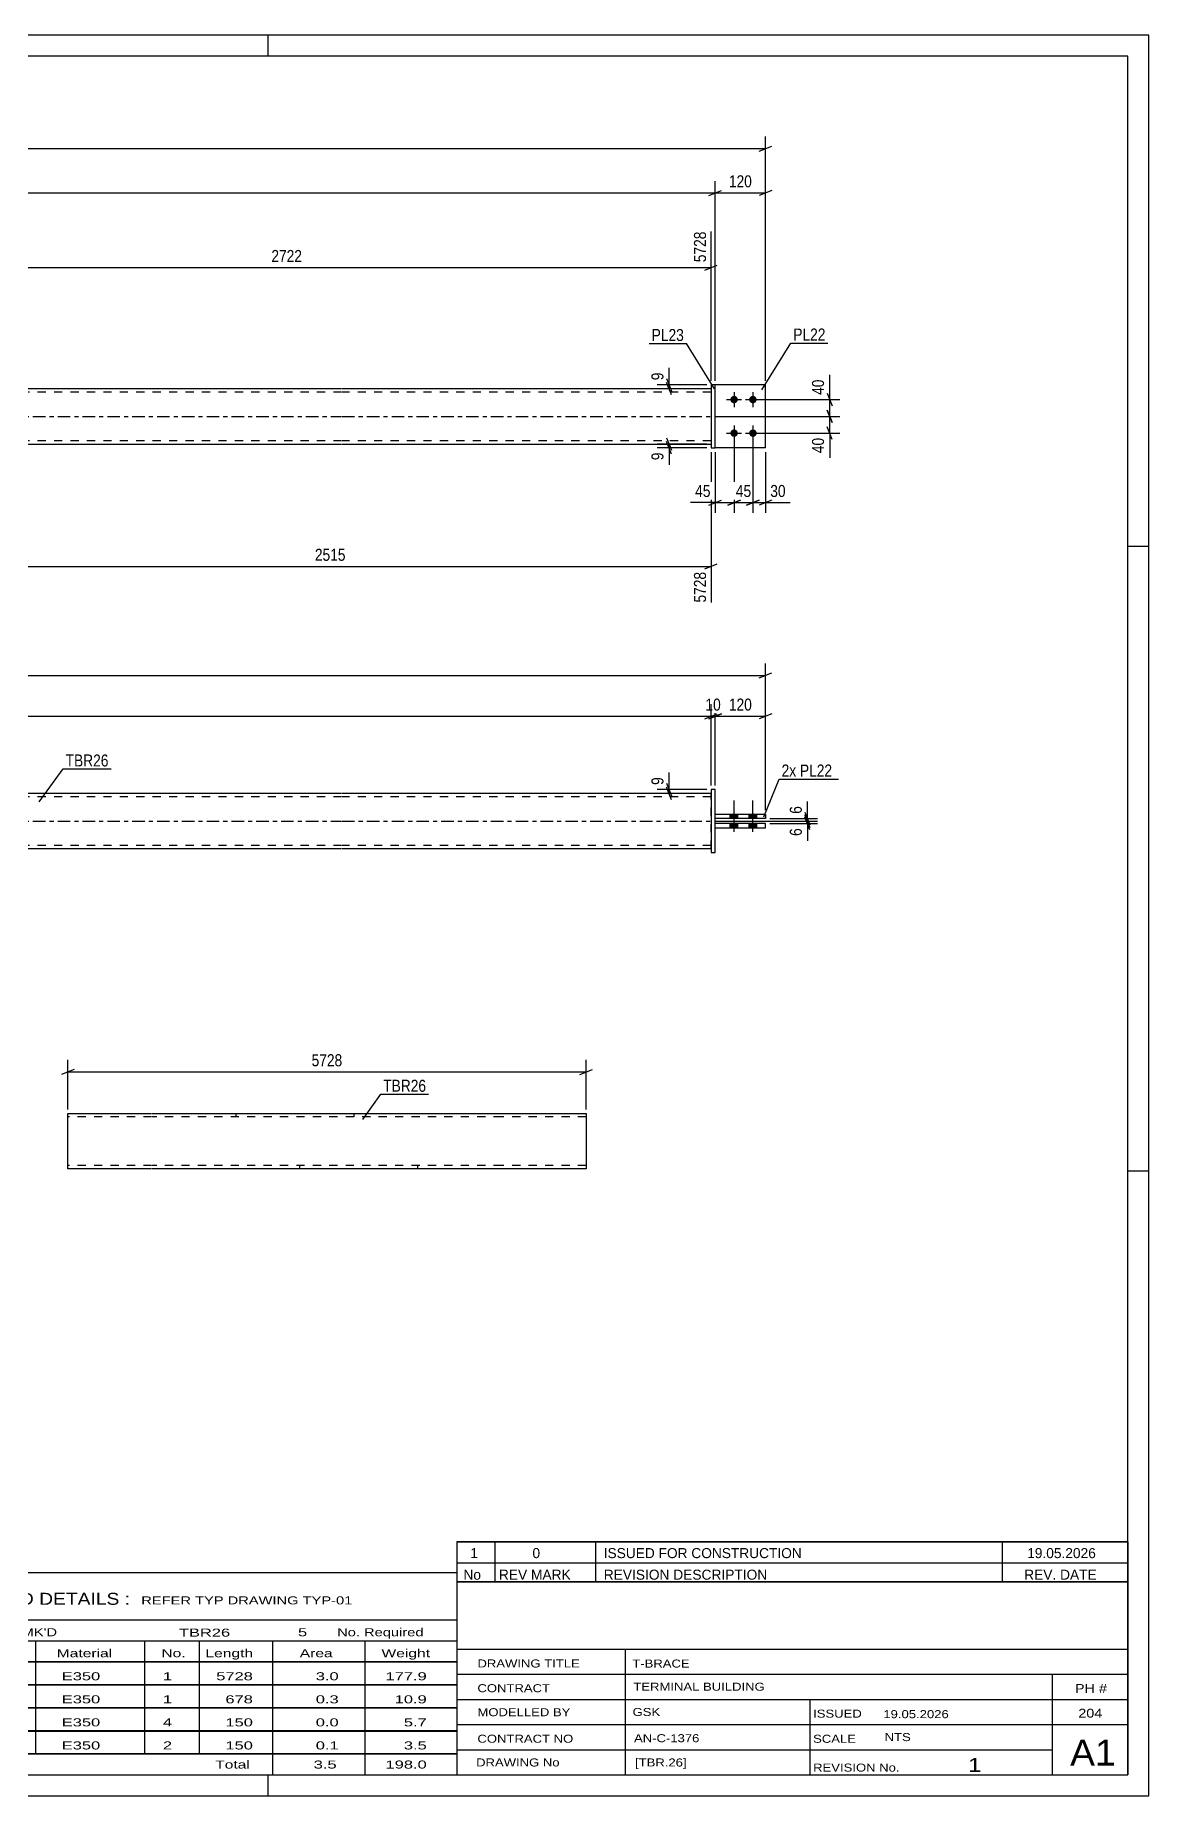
# Model space of a CAD drawing. Header units: millimetres. Extents: x 0 to 594, y 0 to 420.
# Drawn here: x 328.4 to 594, y 0 to 420 of the extents above; entities that cross this region are included whole.
import ezdxf

# ---------------------------------------------------------------- set-up
doc = ezdxf.new("R2010")
doc.units = ezdxf.units.MM
doc.linetypes.add('DXK_LINE_DOT2', pattern=[3.9198, 1.9599, -1.9599])
doc.linetypes.add('DXK_LINE_DOT3', pattern=[5.9187, 2.979, -0.9799, 0.9799, -0.9799])
doc.styles.add('Arial Narrow', font='ARIALN.TTF', dxfattribs={"height": 0.2})

# ---------------------------------------------------------------- blocks, each defined once
blk = doc.blocks.new('Unknown-489684978-5813')
at = {"color": 7, "linetype": 'Continuous'}
for p, q in [((429, 51.05), (429, 5)), ((429, 51.05), (589, 51.05)), ((589, 51), (589, 5)), ((429, 35), (589, 35)), ((469.14, 35), (469.14, 5)), ((429, 29), (589, 29)), ((571, 5.05), (571, 29.05)), ((429, 23), (589, 23)), ((513.14, 23), (513.14, 5)), ((429, 17), (589, 17)), ((429, 11), (571, 11)), ((429, 5), (589, 5))]:
    blk.add_line(p, q, dxfattribs=at)
at = {"color": 7, "style": 'Arial Narrow'}
for s, height, width, p in [('DRAWING TITLE', 1.9089, 1.425378, (433.88, 30.61)), ('T-BRACE', 1.909, 1.425378, (470.81, 30.59)), ('CONTRACT', 1.909, 1.425378, (433.88, 24.71)), ('TERMINAL BUILDING', 1.9089, 1.425378, (471.06, 25.07)), ('MODELLED BY', 1.9089, 1.425378, (433.88, 18.98)), ('GSK', 1.909, 1.425378, (470.88, 19.04)), ('ISSUED', 1.909, 1.425378, (513.94, 18.64)), ('19.05.2026', 1.909, 1.425378, (530.69, 18.52)), ('CONTRACT NO', 1.9089, 1.425378, (433.88, 12.66)), ('AN-C-1376', 1.909, 1.425378, (471.23, 12.78)), ('SCALE', 1.909, 1.425378, (513.94, 12.65)), ('A1', 6.204, 1.25, (575.24, 7.2)), ('DRAWING No', 1.909, 1.425378, (433.56, 7)), ('[TBR.26]', 1.909, 1.425378, (471.46, 6.99)), ('1', 3.34, 1.5, (550.91, 5.68)), ('REVISION No.', 1.9089, 1.425378, (513.94, 5.77))]:
    blk.add_text(s, height=height, dxfattribs=dict(at, width=width)).set_placement(p)
at = {"color": 7, "linetype": 'Continuous', "style": 'Arial Narrow'}
for s, height, width, p in [('PH #', 2.1, 1.42538, (576.4, 24.55)), ('204', 2.1, 1.42538, (577.19, 18.65)), ('NTS', 1.909, 1.425378, (531, 13.05))]:
    blk.add_text(s, height=height, dxfattribs=dict(at, width=width)).set_placement(p)
blk = doc.blocks.new('Unknown-489684978-1163')
at = {"color": 5, "linetype": 'Continuous'}
for p, q in [((594, 420), (0, 420)), ((384, 415), (384, 420)), ((594, 0), (594, 420)), ((589, 415), (5, 415)), ((589, 5), (589, 415)), ((594, 298), (589, 298)), ((594, 149), (589, 149)), ((5, 5), (589, 5)), ((384, 0), (384, 5)), ((0, 0), (594, 0))]:
    blk.add_line(p, q, dxfattribs=at)
blk = doc.blocks.new('Unknown-489684978-5814')
at = {"color": 7, "linetype": 'Continuous'}
for p, q in [((429, 60.55), (589, 60.55)), ((589, 60.55), (429, 60.55)), ((429, 60.55), (429, 55.55)), ((438, 60.55), (438, 55.55)), ((462, 60.55), (462, 55.55)), ((559, 60.55), (559, 55.55)), ((589, 60.55), (589, 55.55)), ((429, 55.55), (589, 55.55)), ((429, 55.55), (429, 51.05)), ((429, 55.55), (589, 55.55)), ((438, 55.55), (438, 51.05)), ((462, 55.55), (462, 51.05)), ((559, 55.55), (559, 51.05)), ((589, 55.55), (589, 51.05)), ((589, 51.05), (429, 51.05))]:
    blk.add_line(p, q, dxfattribs=at)
at = {"color": 7, "linetype": 'Continuous', "style": 'Arial Narrow'}
for s, height, width, p in [('1', 2.39, 1.196471, (432.16, 56.7)), ('0', 2.39, 1.196471, (447, 56.7)), ('ISSUED FOR CONSTRUCTION', 2.3861, 1.196471, (464, 56.7)), ('19.05.2026', 2.386, 1.196471, (565, 56.7)), ('No', 2.386, 1.2, (430.54, 51.55)), ('REV MARK', 2.386, 1.2, (439, 51.55)), ('REVISION DESCRIPTION', 2.3861, 1.2, (464, 51.55)), ('REV. DATE', 2.386, 1.2, (564.28, 51.55))]:
    blk.add_text(s, height=height, dxfattribs=dict(at, width=width)).set_placement(p)
blk = doc.blocks.new('Unknown-489684978-5815')
at = {"color": 7, "linetype": 'Continuous'}
for p, q in [((269, 53.25), (429, 53.25)), ((269, 42), (269, 53.25)), ((429, 53.25), (429, 42)), ((269, 42), (429, 42)), ((269, 42), (269, 37)), ((429, 42), (429, 37)), ((269, 37), (429, 37)), ((269, 37), (269, 32)), ((293, 37), (293, 32)), ((328.5, 37), (328.5, 32)), ((354.5, 37), (354.5, 32)), ((367.5, 37), (367.5, 32)), ((385, 37), (385, 32)), ((407, 37), (407, 32)), ((429, 37), (429, 32)), ((269, 32), (429, 32)), ((269, 31.95), (269, 26.55)), ((269, 31.95), (429, 31.95)), ((293, 32), (293, 26.5)), ((328.5, 32), (328.5, 26.5)), ((354.5, 32), (354.5, 26.5)), ((367.5, 32), (367.5, 26.5)), ((385, 32), (385, 26.5)), ((407, 32), (407, 26.5)), ((429, 31.95), (429, 26.55)), ((269, 26.55), (429, 26.55)), ((269, 26.45), (269, 21.05)), ((269, 26.45), (429, 26.45)), ((293, 26.5), (293, 21)), ((328.5, 26.5), (328.5, 21)), ((354.5, 26.5), (354.5, 21)), ((367.5, 26.5), (367.5, 21)), ((385, 26.5), (385, 21)), ((407, 26.5), (407, 21)), ((429, 26.45), (429, 21.05)), ((269, 21.05), (429, 21.05)), ((293, 21), (293, 15.5)), ((328.5, 21), (328.5, 15.5)), ((354.5, 21), (354.5, 15.5)), ((367.5, 21), (367.5, 15.5)), ((385, 21), (385, 15.5)), ((407, 21), (407, 15.5)), ((269, 20.95), (269, 15.55)), ((269, 20.95), (429, 20.95)), ((429, 20.95), (429, 15.55)), ((269, 15.55), (429, 15.55)), ((269, 15.45), (269, 10.05)), ((269, 15.45), (429, 15.45)), ((293, 15.5), (293, 10)), ((328.5, 15.5), (328.5, 10)), ((354.5, 15.5), (354.5, 10)), ((367.5, 15.5), (367.5, 10)), ((385, 15.5), (385, 10)), ((407, 15.5), (407, 10)), ((429, 15.45), (429, 10.05)), ((269, 10.05), (429, 10.05)), ((269, 10), (429, 10)), ((269, 10), (269, 5)), ((385, 10), (385, 5)), ((407, 10), (407, 5)), ((429, 10), (429, 5)), ((269, 5), (429, 5))]:
    blk.add_line(p, q, dxfattribs=at)
at = {"color": 7, "style": 'Arial Narrow'}
for s, height, width, p in [('GENERAL NOTES & WELD DETAILS :', 2.8633, 1.4, (270.15, 45.56)), ('REFER TYP DRAWING TYP-01', 1.9089, 1.6, (353.7, 45.66)), ("MATERIAL LIST FOR ASSEMBLY MK'D", 1.9089, 1.6, (270.15, 38.06)), ('TBR26', 1.909, 1.794707, (362.68, 37.97)), ('5', 1.91, 1.794707, (391.08, 38.06)), ('No. Required', 1.9089, 1.6, (400.41, 38.06)), ('Mark', 1.909, 1.7, (270.34, 33)), ('Profile', 1.909, 1.7, (303.41, 33)), ('Material', 1.909, 1.7, (333.54, 33.06)), ('No.', 1.909, 1.7, (358.5, 33.06)), ('Length', 1.909, 1.7, (369, 33.06)), ('Area', 1.909, 1.7, (391.5, 33.06)), ('Weight', 1.909, 1.7, (411, 33.06))]:
    blk.add_text(s, height=height, dxfattribs=dict(at, width=width)).set_placement(p)
at = {"color": 7, "linetype": 'Continuous', "style": 'Arial Narrow'}
for s, height, width, p in [('TBR26', 1.909, 1.794707, (270.5, 27.56)), ('SHS132*8', 1.909, 1.794707, (295, 27.56)), ('E350', 1.909, 1.794707, (334.74, 27.56)), ('1', 1.91, 1.794707, (358.86, 27.56)), ('5728', 1.909, 1.794707, (371.58, 27.56)), ('3.0', 1.909, 1.794707, (395.32, 27.56)), ('177.9', 1.909, 1.794707, (411.96, 27.56)), ('PL55', 1.909, 1.794707, (270.5, 22.06)), ('PL12*170', 1.909, 1.794707, (295, 22.06)), ('E350', 1.909, 1.794707, (334.74, 22.06)), ('1', 1.91, 1.794707, (358.86, 22.06)), ('678', 1.909, 1.794707, (373.77, 22.06)), ('0.3', 1.909, 1.794707, (395.32, 22.06)), ('10.9', 1.909, 1.794707, (414.14, 22.06)), ('PL22', 1.909, 1.794707, (270.5, 16.56)), ('PL10*120', 1.909, 1.794707, (295, 16.56)), ('E350', 1.909, 1.794707, (334.74, 16.56)), ('4', 1.91, 1.794707, (358.86, 16.56)), ('150', 1.909, 1.794707, (373.77, 16.56)), ('0.0', 1.909, 1.794707, (395.32, 16.56)), ('5.7', 1.909, 1.794707, (416.33, 16.56)), ('PL23', 1.909, 1.794707, (270.5, 11.06)), ('PL10*150', 1.909, 1.794707, (295, 11.06)), ('E350', 1.909, 1.794707, (334.74, 11.06)), ('2', 1.91, 1.794707, (358.86, 11.06)), ('150', 1.909, 1.794707, (373.77, 11.06)), ('0.1', 1.909, 1.794707, (395.32, 11.06)), ('3.5', 1.909, 1.794707, (416.33, 11.06)), ('Total', 1.909, 1.7, (371.33, 6.5)), ('3.5', 1.909, 1.794707, (394.83, 6.5)), ('198.0', 1.909, 1.794707, (411.96, 6.5))]:
    blk.add_text(s, height=height, dxfattribs=dict(at, width=width)).set_placement(p)
blk = doc.blocks.new('Part-489684978-1414 - 1386')
at = {"color": 2, "linetype": 'Continuous'}
for p, q in [((336.16, 151.15), (336.16, 162.75)), ((336.16, 162.75), (356.16, 162.75)), ((356.26, 162.75), (439.7, 162.75)), ((439.8, 162.75), (459.8, 162.75)), ((459.8, 162.75), (459.8, 149.55)), ((336.16, 149.55), (336.16, 151.15)), ((356.16, 149.55), (336.16, 149.55)), ((439.7, 149.55), (356.26, 149.55)), ((459.8, 149.55), (439.8, 149.55))]:
    blk.add_line(p, q, dxfattribs=at)
at = {"color": 7, "linetype": 'DXK_LINE_DOT2'}
for p, q in [((356.16, 161.95), (336.16, 161.95)), ((439.7, 161.95), (356.26, 161.95)), ((376.26, 162.75), (376.26, 161.95)), ((404.42, 162.75), (404.42, 161.95)), ((459.8, 161.95), (439.8, 161.95)), ((336.16, 149.67), (336.16, 151.15)), ((356.16, 150.35), (336.16, 150.35)), ((439.7, 150.35), (356.26, 150.35)), ((391.54, 149.55), (391.54, 150.35)), ((419.7, 149.55), (419.7, 150.35)), ((459.8, 150.35), (439.8, 150.35))]:
    blk.add_line(p, q, dxfattribs=at)
blk = doc.blocks.new('Part-489684978-1906 - 1883')
at = {"color": 2, "linetype": 'Continuous'}
for p, q in [((502.59, 234.13), (490.59, 234.13)), ((490.59, 233.13), (490.59, 234.13)), ((502.59, 233.13), (490.59, 233.13)), ((502.59, 234.13), (502.59, 233.13))]:
    blk.add_line(p, q, dxfattribs=at)
blk = doc.blocks.new('Part-489684978-1901 - 1883')
at = {"color": 2, "linetype": 'Continuous'}
for p, q in [((502.59, 231.93), (490.59, 231.93)), ((490.59, 230.93), (490.59, 231.93)), ((502.59, 230.93), (502.59, 231.93)), ((490.59, 230.93), (502.59, 230.93))]:
    blk.add_line(p, q, dxfattribs=at)
blk = doc.blocks.new('Part-489684978-1907 - 1883')
at = {"color": 2, "linetype": 'Continuous'}
for p, q in [((490.59, 240.03), (489.59, 240.03)), ((489.59, 240.03), (489.59, 225.03)), ((490.59, 225.03), (490.59, 240.03)), ((489.59, 225.03), (490.59, 225.03))]:
    blk.add_line(p, q, dxfattribs=at)
blk = doc.blocks.new('Part-489684978-1896 - 1883')
at = {"linetype": 'Continuous'}
blk.add_hatch(color=2, dxfattribs=at).paths.add_polyline_path([(104.05, 225.93), (103.25, 227.33), (104.85, 227.33)])
at = {"color": 2, "linetype": 'Continuous'}
for p, q in [((162.05, 239.13), (74.05, 239.13)), ((401.49, 239.13), (162.15, 239.13)), ((489.59, 239.13), (401.59, 239.13)), ((275.38, 231.83), (275.38, 233.23)), ((275.38, 233.23), (303.54, 233.23)), ((303.54, 231.83), (275.38, 231.83)), ((288.26, 233.23), (288.26, 233.13)), ((288.26, 231.93), (288.26, 231.83)), ((303.54, 233.23), (303.54, 233.13)), ((303.54, 231.93), (303.54, 231.83)), ((104.05, 225.93), (103.25, 227.33)), ((103.25, 227.33), (104.85, 227.33)), ((104.85, 227.33), (104.05, 225.93)), ((162.05, 225.93), (74.05, 225.93)), ((401.49, 225.93), (162.15, 225.93)), ((489.59, 225.93), (401.59, 225.93))]:
    blk.add_line(p, q, dxfattribs=at)
at = {"color": 7, "linetype": 'DXK_LINE_DOT2'}
for p, q in [((74.05, 225.93), (74.05, 239.13)), ((162.05, 238.33), (74.05, 238.33)), ((401.49, 238.33), (162.15, 238.33)), ((489.59, 238.33), (401.59, 238.33)), ((489.59, 225.93), (489.59, 239.13)), ((260.1, 233.23), (260.1, 231.83)), ((275.38, 233.23), (260.1, 233.23)), ((260.1, 231.83), (275.38, 231.83)), ((288.26, 233.13), (288.26, 231.93)), ((303.54, 233.13), (303.54, 231.93)), ((162.05, 226.73), (74.05, 226.73)), ((401.49, 226.73), (162.15, 226.73)), ((489.59, 226.73), (401.59, 226.73))]:
    blk.add_line(p, q, dxfattribs=at)
at = {"color": 7, "linetype": 'DXK_LINE_DOT3'}
for p, q in [((74.05, 232.53), (162.05, 232.53)), ((162.15, 232.53), (401.49, 232.53)), ((401.59, 232.53), (489.59, 232.53))]:
    blk.add_line(p, q, dxfattribs=at)
at = {"color": 2, "linetype": 'Continuous'}
blk.add_circle((104.05, 226.83), 1, dxfattribs=at)
blk = doc.blocks.new('Bolt-489684978-1924 - 1883')
at = {"linetype": 'Continuous'}
for points in [[(495.99, 234.13), (494.19, 234.13), (494.19, 233.13), (495.99, 233.13)], [(495.99, 234.13), (494.19, 234.13), (494.19, 233.13), (495.99, 233.13)], [(495.99, 231.93), (494.19, 231.93), (494.19, 230.93), (495.99, 230.93)], [(495.99, 231.93), (494.19, 231.93), (494.19, 230.93), (495.99, 230.93)], [(500.49, 234.13), (498.69, 234.13), (498.69, 233.13), (500.49, 233.13)], [(500.49, 234.13), (498.69, 234.13), (498.69, 233.13), (500.49, 233.13)], [(500.49, 231.93), (498.69, 231.93), (498.69, 230.93), (500.49, 230.93)], [(500.49, 231.93), (498.69, 231.93), (498.69, 230.93), (500.49, 230.93)]]:
    blk.add_hatch(color=1, dxfattribs=at).paths.add_polyline_path(points)
at = {"color": 1, "linetype": 'Continuous'}
for p, q in [((495.09, 229.93), (495.09, 237.43)), ((495.09, 229.93), (495.09, 237.43)), ((499.59, 229.93), (499.59, 237.43)), ((499.59, 229.93), (499.59, 237.43)), ((494.19, 233.13), (494.19, 234.13)), ((494.19, 233.13), (494.19, 234.13)), ((494.19, 230.93), (494.19, 231.93)), ((494.19, 230.93), (494.19, 231.93)), ((495.99, 233.13), (495.99, 234.13)), ((495.99, 233.13), (495.99, 234.13)), ((495.99, 230.93), (495.99, 231.93)), ((495.99, 230.93), (495.99, 231.93)), ((498.69, 233.13), (498.69, 234.13)), ((498.69, 233.13), (498.69, 234.13)), ((498.69, 230.93), (498.69, 231.93)), ((498.69, 230.93), (498.69, 231.93)), ((500.49, 233.13), (500.49, 234.13)), ((500.49, 233.13), (500.49, 234.13)), ((500.49, 230.93), (500.49, 231.93)), ((500.49, 230.93), (500.49, 231.93))]:
    blk.add_line(p, q, dxfattribs=at)
blk = doc.blocks.new('Bolt-489684978-2130 - 2114')
at = {"linetype": 'Continuous'}
for points in [[(495.09, 333.97, -1), (495.09, 332.17, -1)], [(499.59, 333.97, -1), (499.59, 332.17, -1)], [(495.09, 325.97, -1), (495.09, 324.17, -1)], [(499.59, 325.97, -1), (499.59, 324.17, -1)]]:
    blk.add_hatch(color=1, dxfattribs=at).paths.add_polyline_path(points)
at = {"color": 1, "linetype": 'Continuous'}
for p, q in [((493.29, 333.07), (496.89, 333.07)), ((495.09, 334.87), (495.09, 331.27)), ((497.79, 333.07), (501.39, 333.07)), ((499.59, 334.87), (499.59, 331.27)), ((493.29, 325.07), (496.89, 325.07)), ((495.09, 326.87), (495.09, 323.27)), ((497.79, 325.07), (501.39, 325.07)), ((499.59, 326.87), (499.59, 323.27))]:
    blk.add_line(p, q, dxfattribs=at)
blk = doc.blocks.new('Part-489684978-2151 - 2114')
at = {"color": 2, "linetype": 'Continuous'}
for p, q in [((490.59, 336.57), (489.59, 336.57)), ((489.59, 336.57), (489.59, 321.57)), ((490.59, 321.57), (490.59, 336.57)), ((489.59, 321.57), (490.59, 321.57))]:
    blk.add_line(p, q, dxfattribs=at)
blk = doc.blocks.new('Part-489684978-2156 - 2114')
at = {"color": 2, "linetype": 'Continuous'}
for p, q in [((502.59, 336.57), (490.59, 336.57)), ((502.59, 321.57), (502.59, 336.57)), ((502.59, 321.57), (490.59, 321.57))]:
    blk.add_line(p, q, dxfattribs=at)
at = {"color": 7, "linetype": 'DXK_LINE_DOT2'}
blk.add_line((490.59, 321.57), (490.59, 336.57), dxfattribs=at)
blk = doc.blocks.new('Part-489684978-2157 - 2114')
at = {"color": 7, "linetype": 'DXK_LINE_DOT2'}
for p, q in [((502.59, 336.57), (490.59, 336.57)), ((490.59, 321.57), (490.59, 336.57)), ((502.59, 321.57), (502.59, 336.57)), ((502.59, 321.57), (490.59, 321.57))]:
    blk.add_line(p, q, dxfattribs=at)
blk = doc.blocks.new('Part-489684978-2162 - 2114')
at = {"linetype": 'Continuous'}
blk.add_hatch(color=2, dxfattribs=at).paths.add_polyline_path([(104.05, 329.07), (103.25, 330.47), (104.85, 330.47)])
at = {"color": 2, "linetype": 'Continuous'}
for p, q in [((162.05, 335.67), (74.05, 335.67)), ((401.49, 335.67), (162.15, 335.67)), ((489.59, 335.67), (401.59, 335.67)), ((104.05, 329.07), (103.25, 330.47)), ((103.25, 330.47), (104.85, 330.47)), ((104.85, 330.47), (104.05, 329.07)), ((74.05, 322.47), (162.05, 322.47)), ((162.15, 322.47), (401.49, 322.47)), ((401.59, 322.47), (489.59, 322.47))]:
    blk.add_line(p, q, dxfattribs=at)
at = {"color": 7, "linetype": 'DXK_LINE_DOT2'}
for p, q in [((74.05, 335.67), (74.05, 322.47)), ((162.05, 334.87), (74.05, 334.87)), ((401.49, 334.87), (162.15, 334.87)), ((260.1, 335.67), (260.1, 334.87)), ((288.26, 335.67), (288.26, 334.87)), ((489.59, 334.87), (401.59, 334.87)), ((489.59, 335.67), (489.59, 322.47)), ((162.05, 323.27), (74.05, 323.27)), ((401.49, 323.27), (162.15, 323.27)), ((275.38, 322.47), (275.38, 323.27)), ((303.54, 322.47), (303.54, 323.27)), ((489.59, 323.27), (401.59, 323.27))]:
    blk.add_line(p, q, dxfattribs=at)
at = {"color": 7, "linetype": 'DXK_LINE_DOT3'}
for p, q in [((74.05, 329.07), (162.05, 329.07)), ((162.15, 329.07), (401.49, 329.07)), ((401.59, 329.07), (489.59, 329.07))]:
    blk.add_line(p, q, dxfattribs=at)
at = {"color": 2, "linetype": 'Continuous'}
blk.add_circle((104.05, 329.97), 1, dxfattribs=at)
blk = doc.blocks.new('StraightDimension-489684978-1420 - 1386')
at = {"color": 7, "linetype": 'Continuous'}
for p, q in [((337.66, 173.29), (334.66, 172.09)), ((336.16, 163.75), (336.16, 175.54)), ((336.16, 172.69), (459.8, 172.69)), ((458.3, 172.09), (461.3, 173.29)), ((459.8, 163.75), (459.8, 175.54))]:
    blk.add_line(p, q, dxfattribs=at)
at = {"color": 0}
blk.add_wipeout([(402.24, 173.44), (402.24, 177.64), (393.73, 177.64), (393.73, 173.44)], dxfattribs=at)
at = {"color": 3, "style": 'Arial Narrow'}
blk.add_text('5728', height=2.863, dxfattribs=at).set_placement((394.33, 174.04))
blk = doc.blocks.new('StraightDimension-489684978-2042 - 1883')
at = {"color": 7, "linetype": 'Continuous'}
for p, q in [((490.59, 232.53), (514.99, 232.53)), ((503.59, 231.93), (514.99, 231.93)), ((511.99, 234.03), (513.19, 231.03)), ((513.19, 230.43), (511.99, 233.43)), ((512.59, 231.93), (512.59, 232.53))]:
    blk.add_line(p, q, dxfattribs=at)
at = {"color": 0}
blk.add_wipeout([(511.84, 231.41), (507.64, 231.41), (507.64, 228.38), (511.84, 228.38)], dxfattribs=at)
at = {"color": 7, "linetype": 'Continuous'}
blk.add_line((512.59, 231.93), (512.59, 227.85), dxfattribs=at)
blk.add_line((512.59, 231.93), (512.59, 227.85), dxfattribs=at)
at = {"color": 3, "style": 'Arial Narrow'}
blk.add_text('6', height=2.86, rotation=90.0002, dxfattribs=at).set_placement((511.24, 228.98))
blk = doc.blocks.new('StraightDimension-489684978-1937 - 1883')
at = {"color": 7, "linetype": 'Continuous'}
for p, q in [((61.05, 235.13), (61.05, 270.14)), ((502.59, 235.13), (502.59, 270.14)), ((62.55, 267.89), (59.55, 266.69)), ((61.05, 267.29), (502.59, 267.29)), ((501.09, 266.69), (504.09, 267.89))]:
    blk.add_line(p, q, dxfattribs=at)
at = {"color": 0}
blk.add_wipeout([(286.08, 268.04), (286.08, 272.24), (277.57, 272.24), (277.57, 268.04)], dxfattribs=at)
at = {"color": 3, "style": 'Arial Narrow'}
blk.add_text('5988', height=2.863, dxfattribs=at).set_placement((278.17, 268.64))
blk = doc.blocks.new('StraightDimension-489684978-2006 - 1883')
at = {"color": 7, "linetype": 'Continuous'}
for p, q in [((488.59, 240.03), (476.74, 240.03)), ((478.99, 241.53), (480.19, 238.53)), ((480.19, 237.63), (478.99, 240.63)), ((479.59, 239.13), (479.59, 240.03)), ((488.59, 239.13), (476.74, 239.13))]:
    blk.add_line(p, q, dxfattribs=at)
at = {"color": 0}
blk.add_wipeout([(478.84, 243.58), (474.64, 243.58), (474.64, 240.56), (478.84, 240.56)], dxfattribs=at)
at = {"color": 7, "linetype": 'Continuous'}
blk.add_line((479.59, 240.03), (479.59, 244.11), dxfattribs=at)
blk.add_line((479.59, 240.03), (479.59, 244.11), dxfattribs=at)
at = {"color": 3, "style": 'Arial Narrow'}
blk.add_text('9', height=2.86, rotation=90.0002, dxfattribs=at).set_placement((478.24, 241.16))
blk = doc.blocks.new('StraightDimension-489684978-2055 - 1883')
at = {"color": 7, "linetype": 'Continuous'}
for p, q in [((490.59, 232.53), (514.99, 232.53)), ((503.59, 233.13), (514.99, 233.13)), ((511.99, 234.63), (513.19, 231.63)), ((513.19, 231.03), (511.99, 234.03)), ((512.59, 232.53), (512.59, 233.13))]:
    blk.add_line(p, q, dxfattribs=at)
at = {"color": 0}
blk.add_wipeout([(511.84, 236.68), (507.64, 236.68), (507.64, 233.66), (511.84, 233.66)], dxfattribs=at)
at = {"color": 7, "linetype": 'Continuous'}
blk.add_line((512.59, 233.13), (512.59, 237.21), dxfattribs=at)
blk.add_line((512.59, 233.13), (512.59, 237.21), dxfattribs=at)
at = {"color": 3, "style": 'Arial Narrow'}
blk.add_text('6', height=2.86, rotation=90.0002, dxfattribs=at).set_placement((511.24, 234.26))
blk = doc.blocks.new('StraightDimension-489684978-3209 - 1883')
at = {"color": 7, "linetype": 'Continuous'}
for p, q in [((489.09, 256.93), (492.09, 258.13)), ((490.59, 241.03), (490.59, 260.38)), ((490.59, 257.53), (502.59, 257.53)), ((504.09, 258.13), (501.09, 256.93)), ((502.59, 235.13), (502.59, 260.38))]:
    blk.add_line(p, q, dxfattribs=at)
at = {"color": 0}
blk.add_wipeout([(499.93, 258.28), (499.93, 262.48), (493.25, 262.48), (493.25, 258.28)], dxfattribs=at)
at = {"color": 3, "style": 'Arial Narrow'}
blk.add_text('120', height=2.863, dxfattribs=at).set_placement((493.85, 258.88))
blk = doc.blocks.new('StraightDimension-489684978-3210 - 1883')
at = {"color": 7, "linetype": 'Continuous'}
for p, q in [((488.09, 256.93), (491.09, 258.13)), ((492.09, 258.13), (489.09, 256.93)), ((489.59, 241.03), (489.59, 260.38)), ((489.59, 257.53), (490.59, 257.53)), ((490.59, 241.03), (490.59, 260.38))]:
    blk.add_line(p, q, dxfattribs=at)
at = {"color": 0}
blk.add_wipeout([(492.52, 258.28), (492.52, 262.48), (487.66, 262.48), (487.66, 258.28)], dxfattribs=at)
at = {"color": 3, "style": 'Arial Narrow'}
blk.add_text('10', height=2.863, dxfattribs=at).set_placement((488.26, 258.88))
blk = doc.blocks.new('StraightDimension-489684978-3211 - 1883')
at = {"color": 7, "linetype": 'Continuous'}
for p, q in [((75.55, 258.13), (72.55, 256.93)), ((74.05, 241.03), (74.05, 260.38)), ((74.05, 257.53), (489.59, 257.53)), ((488.09, 256.93), (491.09, 258.13)), ((489.59, 241.03), (489.59, 260.38))]:
    blk.add_line(p, q, dxfattribs=at)
at = {"color": 0}
blk.add_wipeout([(286.08, 258.28), (286.08, 262.48), (277.57, 262.48), (277.57, 258.28)], dxfattribs=at)
at = {"color": 3, "style": 'Arial Narrow'}
blk.add_text('5728', height=2.863, dxfattribs=at).set_placement((278.17, 258.88))
blk = doc.blocks.new('StraightDimension-489684978-2327 - 2114')
at = {"color": 7, "linetype": 'Continuous'}
for p, q in [((500.59, 333.07), (520.29, 333.07)), ((517.29, 334.57), (518.49, 331.57)), ((517.89, 329.07), (517.89, 333.07)), ((490.59, 329.07), (520.29, 329.07)), ((518.49, 327.57), (517.29, 330.57))]:
    blk.add_line(p, q, dxfattribs=at)
at = {"color": 0}
blk.add_wipeout([(517.14, 338.45), (512.94, 338.45), (512.94, 333.6), (517.14, 333.6)], dxfattribs=at)
at = {"color": 7, "linetype": 'Continuous'}
blk.add_line((517.89, 333.07), (517.89, 338.98), dxfattribs=at)
blk.add_line((517.89, 333.07), (517.89, 338.98), dxfattribs=at)
at = {"color": 3, "style": 'Arial Narrow'}
blk.add_text('40', height=2.863, rotation=90.0002, dxfattribs=at).set_placement((516.54, 334.2))
blk = doc.blocks.new('StraightDimension-489684978-2314 - 2114')
at = {"color": 7, "linetype": 'Continuous'}
for p, q in [((490.59, 329.07), (520.29, 329.07)), ((517.29, 330.57), (518.49, 327.57)), ((517.89, 325.07), (517.89, 329.07)), ((500.59, 325.07), (520.29, 325.07)), ((518.49, 323.57), (517.29, 326.57))]:
    blk.add_line(p, q, dxfattribs=at)
at = {"color": 0}
blk.add_wipeout([(517.14, 324.55), (512.94, 324.55), (512.94, 319.69), (517.14, 319.69)], dxfattribs=at)
at = {"color": 7, "linetype": 'Continuous'}
blk.add_line((517.89, 325.07), (517.89, 319.17), dxfattribs=at)
blk.add_line((517.89, 325.07), (517.89, 319.17), dxfattribs=at)
at = {"color": 3, "style": 'Arial Narrow'}
blk.add_text('40', height=2.863, rotation=90.0002, dxfattribs=at).set_placement((516.54, 320.29))
blk = doc.blocks.new('StraightDimension-489684978-2535 - 2114')
at = {"color": 7, "linetype": 'Continuous'}
for p, q in [((489.09, 381.76), (492.09, 382.96)), ((490.59, 337.57), (490.59, 385.21)), ((490.59, 382.36), (502.59, 382.36)), ((504.09, 382.96), (501.09, 381.76)), ((502.59, 337.57), (502.59, 385.21))]:
    blk.add_line(p, q, dxfattribs=at)
at = {"color": 0}
blk.add_wipeout([(499.93, 383.11), (499.93, 387.31), (493.25, 387.31), (493.25, 383.11)], dxfattribs=at)
at = {"color": 3, "style": 'Arial Narrow'}
blk.add_text('120', height=2.863, dxfattribs=at).set_placement((493.85, 383.71))
blk = doc.blocks.new('StraightDimension-489684978-2468 - 2114')
at = {"color": 7, "linetype": 'Continuous'}
for p, q in [((61.05, 337.57), (61.05, 395.8)), ((502.59, 337.57), (502.59, 395.8)), ((62.55, 393.55), (59.55, 392.35)), ((61.05, 392.95), (502.59, 392.95)), ((501.09, 392.35), (504.09, 393.55))]:
    blk.add_line(p, q, dxfattribs=at)
at = {"color": 0}
blk.add_wipeout([(286.08, 393.7), (286.08, 397.9), (277.57, 397.9), (277.57, 393.7)], dxfattribs=at)
at = {"color": 3, "style": 'Arial Narrow'}
blk.add_text('5988', height=2.863, dxfattribs=at).set_placement((278.17, 394.3))
blk = doc.blocks.new('StraightDimension-489684978-2421 - 2114')
at = {"color": 7, "linetype": 'Continuous'}
for p, q in [((287.18, 336.67), (287.18, 373.16)), ((489.59, 337.57), (489.59, 373.16)), ((288.68, 365.15), (285.68, 363.95)), ((287.18, 364.55), (489.59, 364.55)), ((488.09, 363.95), (491.09, 365.15))]:
    blk.add_line(p, q, dxfattribs=at)
at = {"color": 0, "linetype": 'Continuous'}
blk.add_wipeout([(488.99, 373.76), (484.79, 373.76), (484.79, 365.25), (488.99, 365.25)], dxfattribs=at)
at = {"color": 0}
blk.add_wipeout([(392.64, 365.3), (392.64, 369.5), (384.13, 369.5), (384.13, 365.3)], dxfattribs=at)
at = {"color": 3, "linetype": 'Continuous', "style": 'Arial Narrow'}
blk.add_text('5728', height=2.863, rotation=90.0002, dxfattribs=at).set_placement((488.39, 365.85))
at = {"color": 3, "style": 'Arial Narrow'}
blk.add_text('2722', height=2.863, dxfattribs=at).set_placement((384.73, 365.9))
blk = doc.blocks.new('StraightDimension-489684978-2357 - 2114')
at = {"color": 7, "linetype": 'Continuous'}
for p, q in [((489.59, 320.57), (489.59, 284.66)), ((307.94, 312.03), (307.94, 284.66)), ((309.44, 293.87), (306.44, 292.67)), ((307.94, 293.27), (489.59, 293.27)), ((488.09, 292.67), (491.09, 293.87))]:
    blk.add_line(p, q, dxfattribs=at)
at = {"color": 0}
blk.add_wipeout([(403.02, 294.02), (403.02, 298.22), (394.51, 298.22), (394.51, 294.02)], dxfattribs=at)
at = {"color": 0, "linetype": 'Continuous'}
blk.add_wipeout([(488.99, 292.57), (484.79, 292.57), (484.79, 284.06), (488.99, 284.06)], dxfattribs=at)
at = {"color": 3, "style": 'Arial Narrow'}
blk.add_text('2515', height=2.863, dxfattribs=at).set_placement((395.11, 294.62))
at = {"color": 3, "linetype": 'Continuous', "style": 'Arial Narrow'}
blk.add_text('5728', height=2.863, rotation=90.0002, dxfattribs=at).set_placement((488.39, 284.66))
blk = doc.blocks.new('StraightDimension-489684978-2166 - 2114')
at = {"color": 7, "linetype": 'Continuous'}
for p, q in [((488.59, 336.57), (476.74, 336.57)), ((478.99, 338.07), (480.19, 335.07)), ((480.19, 334.17), (478.99, 337.17)), ((479.59, 335.67), (479.59, 336.57)), ((488.59, 335.67), (476.74, 335.67))]:
    blk.add_line(p, q, dxfattribs=at)
at = {"color": 0}
blk.add_wipeout([(478.84, 340.13), (474.64, 340.13), (474.64, 337.1), (478.84, 337.1)], dxfattribs=at)
at = {"color": 7, "linetype": 'Continuous'}
blk.add_line((479.59, 336.57), (479.59, 340.65), dxfattribs=at)
blk.add_line((479.59, 336.57), (479.59, 340.65), dxfattribs=at)
at = {"color": 3, "style": 'Arial Narrow'}
blk.add_text('9', height=2.86, rotation=90.0002, dxfattribs=at).set_placement((478.24, 337.7))
blk = doc.blocks.new('StraightDimension-489684978-2173 - 2114')
at = {"color": 7, "linetype": 'Continuous'}
for p, q in [((478.99, 323.97), (480.19, 320.97)), ((488.59, 322.47), (476.74, 322.47)), ((488.59, 321.57), (476.74, 321.57)), ((480.19, 320.07), (478.99, 323.07)), ((479.59, 321.57), (479.59, 322.47))]:
    blk.add_line(p, q, dxfattribs=at)
at = {"color": 0}
blk.add_wipeout([(478.84, 321.05), (474.64, 321.05), (474.64, 318.02), (478.84, 318.02)], dxfattribs=at)
at = {"color": 7, "linetype": 'Continuous'}
blk.add_line((479.59, 321.57), (479.59, 317.49), dxfattribs=at)
blk.add_line((479.59, 321.57), (479.59, 317.49), dxfattribs=at)
at = {"color": 3, "style": 'Arial Narrow'}
blk.add_text('9', height=2.86, rotation=90.0002, dxfattribs=at).set_placement((478.24, 318.62))
blk = doc.blocks.new('StraightDimension-489684978-2207 - 2114')
at = {"color": 7, "linetype": 'Continuous'}
for p, q in [((495.09, 324.07), (495.09, 306.09)), ((490.59, 320.57), (490.59, 306.09)), ((489.09, 307.89), (492.09, 309.09)), ((490.59, 308.49), (495.09, 308.49)), ((496.59, 309.09), (493.59, 307.89))]:
    blk.add_line(p, q, dxfattribs=at)
at = {"color": 0}
blk.add_wipeout([(490.07, 309.24), (490.07, 313.44), (485.21, 313.44), (485.21, 309.24)], dxfattribs=at)
at = {"color": 7, "linetype": 'Continuous'}
blk.add_line((490.59, 308.49), (484.69, 308.49), dxfattribs=at)
blk.add_line((490.59, 308.49), (484.69, 308.49), dxfattribs=at)
at = {"color": 3, "style": 'Arial Narrow'}
blk.add_text('45', height=2.863, dxfattribs=at).set_placement((485.81, 309.84))
blk = doc.blocks.new('StraightDimension-489684978-2229 - 2114')
at = {"color": 7, "linetype": 'Continuous'}
for p, q in [((495.09, 324.07), (495.09, 306.09)), ((499.59, 324.07), (499.59, 306.09)), ((493.59, 307.89), (496.59, 309.09)), ((495.09, 308.49), (499.59, 308.49)), ((501.09, 309.09), (498.09, 307.89))]:
    blk.add_line(p, q, dxfattribs=at)
at = {"color": 0}
blk.add_wipeout([(499.77, 309.24), (499.77, 313.44), (494.91, 313.44), (494.91, 309.24)], dxfattribs=at)
at = {"color": 3, "style": 'Arial Narrow'}
blk.add_text('45', height=2.863, dxfattribs=at).set_placement((495.51, 309.84))
blk = doc.blocks.new('StraightDimension-489684978-2245 - 2114')
at = {"color": 7, "linetype": 'Continuous'}
for p, q in [((499.59, 324.07), (499.59, 306.09)), ((502.59, 320.57), (502.59, 306.09)), ((498.09, 307.89), (501.09, 309.09)), ((499.59, 308.49), (502.59, 308.49)), ((504.09, 309.09), (501.09, 307.89))]:
    blk.add_line(p, q, dxfattribs=at)
at = {"color": 0}
blk.add_wipeout([(507.97, 309.24), (507.97, 313.44), (503.12, 313.44), (503.12, 309.24)], dxfattribs=at)
at = {"color": 7, "linetype": 'Continuous'}
blk.add_line((502.59, 308.49), (508.5, 308.49), dxfattribs=at)
blk.add_line((502.59, 308.49), (508.5, 308.49), dxfattribs=at)
at = {"color": 3, "style": 'Arial Narrow'}
blk.add_text('30', height=2.863, dxfattribs=at).set_placement((503.72, 309.84))
blk = doc.blocks.new('StraightDimension-489684978-2510 - 2114')
at = {"color": 7, "linetype": 'Continuous'}
for p, q in [((74.55, 382.96), (71.55, 381.76)), ((73.05, 337.57), (73.05, 385.21)), ((73.05, 382.36), (490.59, 382.36)), ((489.09, 381.76), (492.09, 382.96)), ((490.59, 337.57), (490.59, 385.21))]:
    blk.add_line(p, q, dxfattribs=at)
at = {"color": 0}
blk.add_wipeout([(286.08, 383.11), (286.08, 387.31), (277.57, 387.31), (277.57, 383.11)], dxfattribs=at)
at = {"color": 3, "style": 'Arial Narrow'}
blk.add_text('5748', height=2.863, dxfattribs=at).set_placement((278.17, 383.71))
blk = doc.blocks.new('Mark-489684978-1409 - 1386')
at = {"color": 0}
blk.add_wipeout([(421.64, 167.95), (421.64, 170.95), (411.41, 170.95), (411.41, 167.95)], dxfattribs=at)
blk.add_wipeout([(421.64, 167.95), (421.64, 170.95), (411.41, 170.95), (411.41, 167.95)], dxfattribs=at)
at = {"color": 30, "linetype": 'Continuous'}
for p, q in [((406.58, 161.31), (410.81, 167.35)), ((410.81, 167.35), (422.24, 167.35))]:
    blk.add_line(p, q, dxfattribs=at)
at = {"color": 3, "style": 'Arial Narrow'}
blk.add_text('TBR26', height=2.863, dxfattribs=at).set_placement((411.41, 167.95))
blk = doc.blocks.new('MarkSet-489684978-2099 - 1883')
at = {"color": 0}
blk.add_wipeout([(509.9, 243.15), (509.9, 246.15), (506.43, 246.15), (506.43, 243.15)], dxfattribs=at)
blk.add_wipeout([(509.9, 243.15), (509.9, 246.15), (506.43, 246.15), (506.43, 243.15)], dxfattribs=at)
at = {"color": 30, "linetype": 'Continuous'}
blk.add_line((502.21, 233.56), (505.83, 242.55), dxfattribs=at)
at = {"color": 0}
blk.add_wipeout([(518.47, 243.15), (518.47, 246.15), (510.8, 246.15), (510.8, 243.15)], dxfattribs=at)
blk.add_wipeout([(518.47, 243.15), (518.47, 246.15), (510.8, 246.15), (510.8, 243.15)], dxfattribs=at)
at = {"color": 30, "linetype": 'Continuous'}
blk.add_line((505.83, 242.55), (519.97, 242.55), dxfattribs=at)
at = {"color": 3, "style": 'Arial Narrow'}
for s, p in [('2x', (506.43, 243.15)), ('PL22', (510.8, 243.15))]:
    blk.add_text(s, height=2.863, dxfattribs=at).set_placement(p)
blk = doc.blocks.new('Mark-489684978-1892 - 1883')
at = {"color": 0}
blk.add_wipeout([(345.89, 245.55), (345.89, 248.55), (335.66, 248.55), (335.66, 245.55)], dxfattribs=at)
blk.add_wipeout([(345.89, 245.55), (345.89, 248.55), (335.66, 248.55), (335.66, 245.55)], dxfattribs=at)
at = {"color": 30, "linetype": 'Continuous'}
for p, q in [((329.32, 237.13), (335.06, 244.95)), ((335.06, 244.95), (346.49, 244.95))]:
    blk.add_line(p, q, dxfattribs=at)
at = {"color": 3, "style": 'Arial Narrow'}
blk.add_text('TBR26', height=2.863, dxfattribs=at).set_placement((335.66, 245.55))
blk = doc.blocks.new('Mark-489684978-2147 - 2114')
at = {"color": 0}
blk.add_wipeout([(483.12, 347.05), (483.12, 350.05), (475.44, 350.05), (475.44, 347.05)], dxfattribs=at)
blk.add_wipeout([(483.12, 347.05), (483.12, 350.05), (475.44, 350.05), (475.44, 347.05)], dxfattribs=at)
at = {"color": 30, "linetype": 'Continuous'}
for p in [(474.84, 346.45), (490.45, 335.65)]:
    blk.add_line(p, (483.72, 346.45), dxfattribs=at)
at = {"color": 3, "style": 'Arial Narrow'}
blk.add_text('PL23', height=2.863, dxfattribs=at).set_placement((475.44, 347.05))
blk = doc.blocks.new('Mark-489684978-2152 - 2114')
at = {"color": 0}
blk.add_wipeout([(516.89, 347.17), (516.89, 350.17), (509.22, 350.17), (509.22, 347.17)], dxfattribs=at)
blk.add_wipeout([(516.89, 347.17), (516.89, 350.17), (509.22, 350.17), (509.22, 347.17)], dxfattribs=at)
at = {"color": 30, "linetype": 'Continuous'}
for p, q in [((501.69, 335.38), (508.62, 346.57)), ((508.62, 346.57), (517.49, 346.57))]:
    blk.add_line(p, q, dxfattribs=at)
at = {"color": 3, "style": 'Arial Narrow'}
blk.add_text('PL22', height=2.863, dxfattribs=at).set_placement((509.22, 347.17))

msp = doc.modelspace()

# ---------------------------------------------------------------- block references
for name in ['Unknown-489684978-1163', 'Part-489684978-2151 - 2114', 'Part-489684978-2156 - 2114', 'Part-489684978-2157 - 2114', 'Part-489684978-2162 - 2114', 'Bolt-489684978-2130 - 2114', 'Part-489684978-1907 - 1883', 'Part-489684978-1896 - 1883', 'Bolt-489684978-1924 - 1883', 'Part-489684978-1906 - 1883', 'Part-489684978-1901 - 1883', 'Part-489684978-1414 - 1386', 'Unknown-489684978-5814', 'Unknown-489684978-5815', 'Unknown-489684978-5813']:
    msp.add_blockref(name, (0, 0))

# ---------------------------------------------------------------- next in the draw order: block references
for name in ['StraightDimension-489684978-2327 - 2114', 'StraightDimension-489684978-2042 - 1883', 'StraightDimension-489684978-1420 - 1386']:
    msp.add_blockref(name, (0, 0))

# ---------------------------------------------------------------- next in the draw order: block references
for name in ['StraightDimension-489684978-2535 - 2114', 'StraightDimension-489684978-2314 - 2114', 'StraightDimension-489684978-1937 - 1883', 'Mark-489684978-1409 - 1386']:
    msp.add_blockref(name, (0, 0))

# ---------------------------------------------------------------- next in the draw order: block references
for name in ['StraightDimension-489684978-2468 - 2114', 'StraightDimension-489684978-2357 - 2114', 'StraightDimension-489684978-2006 - 1883']:
    msp.add_blockref(name, (0, 0))

# ---------------------------------------------------------------- next in the draw order: block references
for name in ['StraightDimension-489684978-2421 - 2114', 'Mark-489684978-2152 - 2114', 'StraightDimension-489684978-2173 - 2114', 'StraightDimension-489684978-2055 - 1883']:
    msp.add_blockref(name, (0, 0))

# ---------------------------------------------------------------- next in the draw order: block references
for name in ['StraightDimension-489684978-2166 - 2114', 'StraightDimension-489684978-2207 - 2114', 'StraightDimension-489684978-3209 - 1883']:
    msp.add_blockref(name, (0, 0))

# ---------------------------------------------------------------- next in the draw order: block references
for name in ['StraightDimension-489684978-2510 - 2114', 'StraightDimension-489684978-2229 - 2114', 'StraightDimension-489684978-3210 - 1883', 'MarkSet-489684978-2099 - 1883']:
    msp.add_blockref(name, (0, 0))

# ---------------------------------------------------------------- next in the draw order: block references
for name in ['Mark-489684978-2147 - 2114', 'StraightDimension-489684978-2245 - 2114', 'StraightDimension-489684978-3211 - 1883']:
    msp.add_blockref(name, (0, 0))

# ---------------------------------------------------------------- next in the draw order: block references
msp.add_blockref('Mark-489684978-1892 - 1883', (0, 0))

doc.saveas('drawing.dxf')
